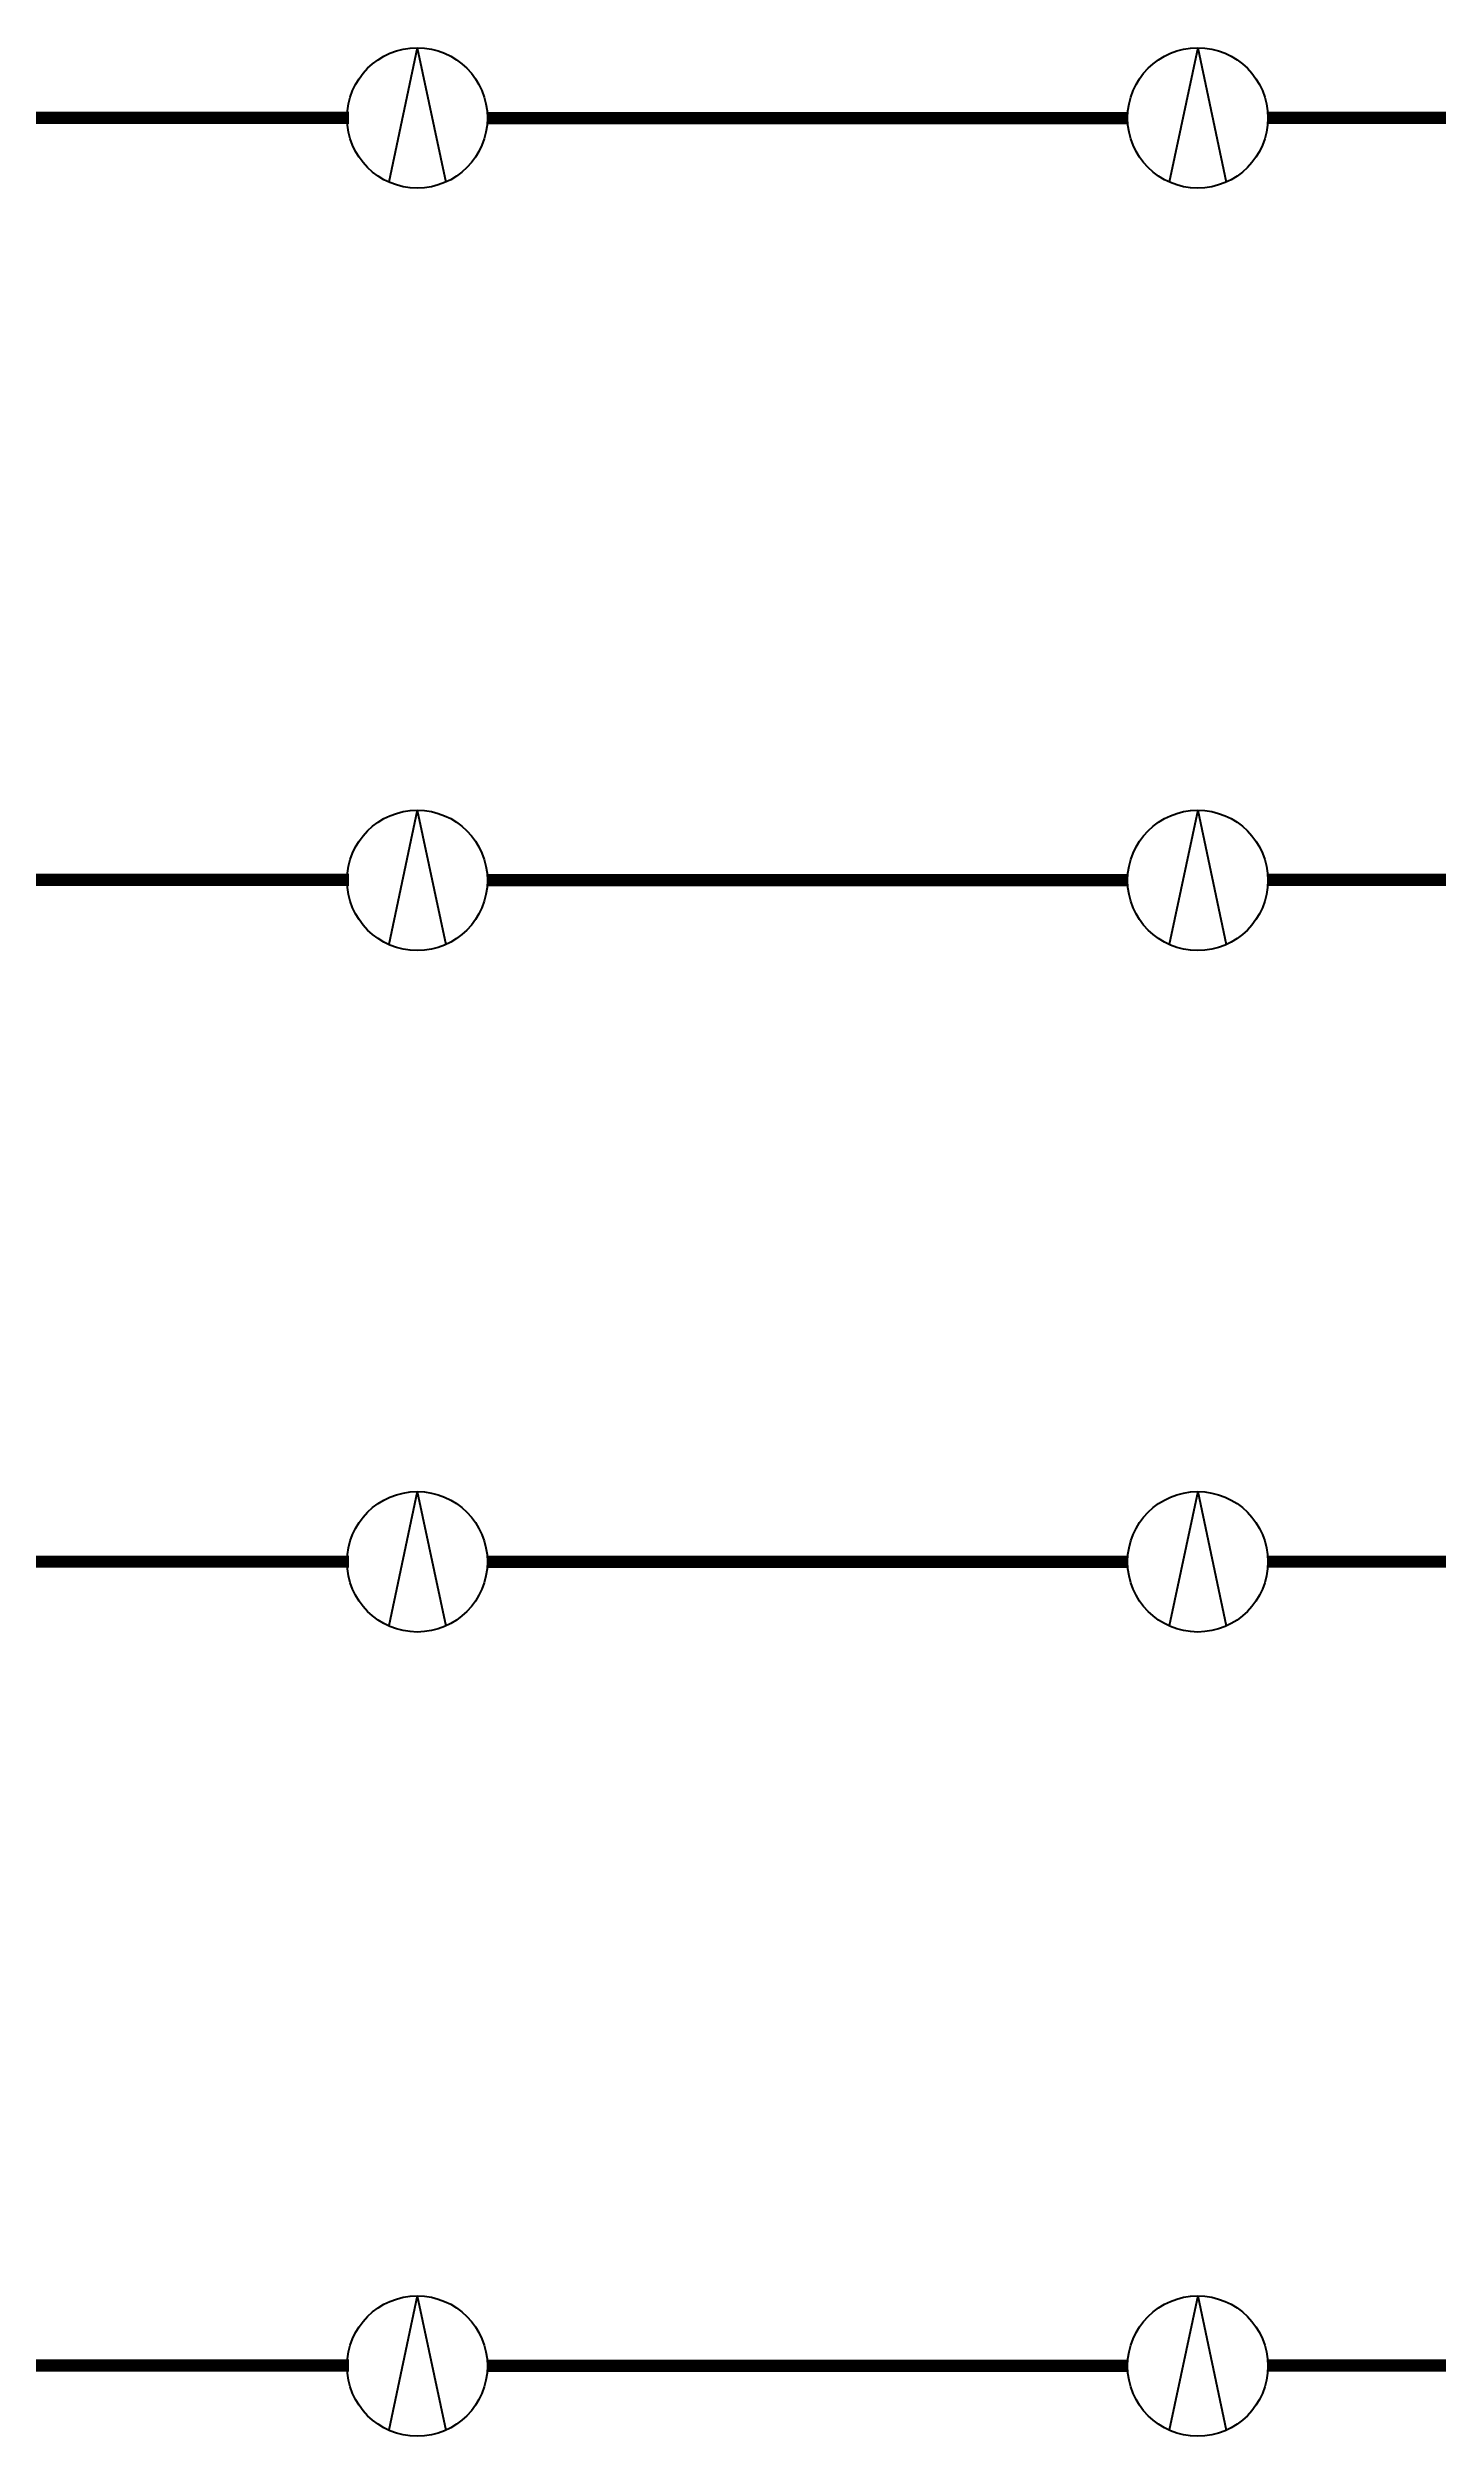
# Model space of a CAD drawing. Extents: x 12152 to 491505, y 111028 to 412681.
# Drawn here: x 74391 to 80320, y 199156 to 209364 of the extents above; entities that cross this region are included whole.
import ezdxf

# ---------------------------------------------------------------- set-up
doc = ezdxf.new("R2010")
doc.units = 0
doc.header["$LTSCALE"] = 1000
doc.header["$MEASUREMENT"] = 0
doc.layers.add('EQUIP-照明', color=3, linetype='Continuous')
doc.layers.add('WIRE-照明', color=1, linetype='Continuous')
doc.styles.add('_TCH_LABEL', font='COMPLEX', dxfattribs={"bigfont": 'GBCBIG'})

# ---------------------------------------------------------------- blocks, each defined once
blk = doc.blocks.new('$equip$00001177')
for q in [(-0.203, -0.457), (0.203, -0.457)]:
    blk.add_line((0, 0.5), q)
blk.add_circle((0, 0), 0.5)
at = {"style": '_TCH_LABEL', "flags": 9}
blk.add_attdef('A', (0, 0), '', height=0.00002, dxfattribs=at)

msp = doc.modelspace()

# ---------------------------------------------------------------- linework, layer by layer
at = {"layer": 'WIRE-照明', "linetype": 'Continuous', "const_width": 52.5}
for points in [[(72400.1, 209064.8), (75679.6, 209064.8)], [(76271.2, 209063.6), (79005.2, 209063.6)], [(79608.7, 209064.8), (82885.5, 209064.8)], [(72400.1, 205807.4), (75679.6, 205807.4)], [(76271.2, 205806.1), (79005.2, 205806.1)], [(79608.7, 205807.4), (82885.5, 205807.4)], [(72400.1, 202893.7), (75679.6, 202893.7)], [(76271.2, 202892.5), (79005.2, 202892.5)], [(79608.7, 202893.7), (82885.5, 202893.7)], [(72400.1, 199457.6), (75679.6, 199457.6)], [(76271.2, 199456.3), (79005.2, 199456.3)], [(79608.7, 199457.6), (82885.5, 199457.6)]]:
    msp.add_lwpolyline(points, dxfattribs=at)

# ---------------------------------------------------------------- block references
at = {"layer": 'EQUIP-照明'}
ref = msp.add_blockref('$equip$00001177', (75971.2, 209064.2), dxfattribs=dict(at, xscale=600, yscale=600, zscale=600))
ref.add_attrib('A', '深照型灯', (75971.2, 209064.2), dxfattribs={"layer": '0', "height": 0.012, "style": '_TCH_LABEL', "flags": 8})
ref = msp.add_blockref('$equip$00001177', (79308.7, 209064.2), dxfattribs=dict(at, xscale=600, yscale=600, zscale=600))
ref.add_attrib('A', '深照型灯', (79308.7, 209064.2), dxfattribs={"layer": '0', "height": 0.012, "style": '_TCH_LABEL', "flags": 8})
ref = msp.add_blockref('$equip$00001177', (75971.2, 205805.6), dxfattribs=dict(at, xscale=600, yscale=600, zscale=600))
ref.add_attrib('A', '深照型灯', (75971.2, 205805.6), dxfattribs={"layer": '0', "height": 0.012, "style": '_TCH_LABEL', "flags": 8})
ref = msp.add_blockref('$equip$00001177', (79308.7, 205805.6), dxfattribs=dict(at, xscale=600, yscale=600, zscale=600))
ref.add_attrib('A', '深照型灯', (79308.7, 205805.6), dxfattribs={"layer": '0', "height": 0.012, "style": '_TCH_LABEL', "flags": 8})
ref = msp.add_blockref('$equip$00001177', (75971.2, 202893.1), dxfattribs=dict(at, xscale=600, yscale=600, zscale=600))
ref.add_attrib('A', '深照型灯', (75971.2, 202893.1), dxfattribs={"layer": '0', "height": 0.012, "style": '_TCH_LABEL', "flags": 8})
ref = msp.add_blockref('$equip$00001177', (79308.7, 202893.1), dxfattribs=dict(at, xscale=600, yscale=600, zscale=600))
ref.add_attrib('A', '深照型灯', (79308.7, 202893.1), dxfattribs={"layer": '0', "height": 0.012, "style": '_TCH_LABEL', "flags": 8})
ref = msp.add_blockref('$equip$00001177', (75971.2, 199455.8), dxfattribs=dict(at, xscale=600, yscale=600, zscale=600))
ref.add_attrib('A', '深照型灯', (75971.2, 199455.8), dxfattribs={"layer": '0', "height": 0.012, "style": '_TCH_LABEL', "flags": 8})
ref = msp.add_blockref('$equip$00001177', (79308.7, 199455.8), dxfattribs=dict(at, xscale=600, yscale=600, zscale=600))
ref.add_attrib('A', '深照型灯', (79308.7, 199455.8), dxfattribs={"layer": '0', "height": 0.012, "style": '_TCH_LABEL', "flags": 8})

doc.saveas('drawing.dxf')
